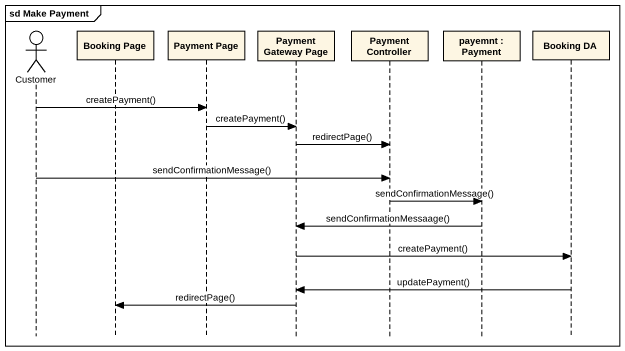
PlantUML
@startuml
mainframe sd Make Payment
hide footbox
actor Customer
participant "Booking Page" as Booking_Page
participant "Payment Page" as Payment_Page
participant "Payment Gateway Page" as Payment_Gateway_Page
participant "Payment Controller" as Payment_Controller
participant "payemnt : Payment" as payemnt_Payment
participant "Booking DA" as Booking_DA

Customer -> Payment_Page : createPayment()
Payment_Page -> Payment_Gateway_Page : createPayment()
Payment_Gateway_Page -> Payment_Controller : redirectPage()
Customer -> Payment_Controller : sendConfirmationMessage()
Payment_Controller -> payemnt_Payment : sendConfirmationMessage()
payemnt_Payment -> Payment_Gateway_Page : sendConfirmationMessaage()
Payment_Gateway_Page -> Booking_DA : createPayment()
Booking_DA -> Payment_Gateway_Page : updatePayment()
Payment_Gateway_Page -> Booking_Page : redirectPage()
@enduml
